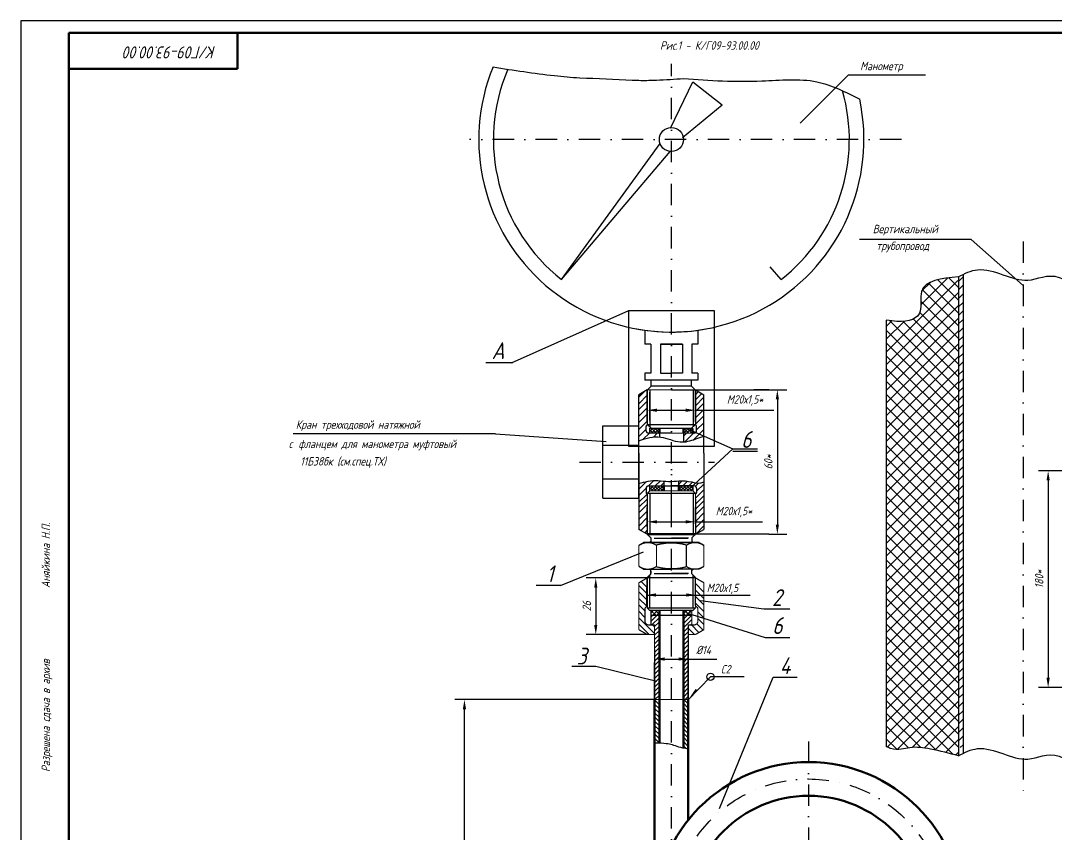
# Model space of a CAD drawing. Header units: inches. Extents: x 2365 to 4303, y 140 to 737.
# Drawn here: x 3463.2 to 3893.4, y 398.6 to 736.7 of the extents above; entities that cross this region are included whole.
import ezdxf

# ---------------------------------------------------------------- set-up
doc = ezdxf.new("R2010")
doc.units = ezdxf.units.IN
doc.header["$LTSCALE"] = 0.7
doc.header["$MEASUREMENT"] = 0
doc.linetypes.add('DASHDOT', pattern=[25.4, 12.7, -6.35, 0, -6.35])
doc.styles.get("Standard").update_dxf_attribs({"font": 'romand.shx', "width": 0.8, "oblique": 15, "height": 3.5})
doc.dimstyles.get("Standard").update_dxf_attribs({"dimtxt": 3.5, "dimasz": 4, "dimexe": 4, "dimexo": 0, "dimgap": 2, "dimtad": 1, "dimdec": 0, "dimdsep": 46, "dimtxsty": 'Standard', "dimcen": 0.09, "dimadec": 0, "dimazin": 0, "dimtfac": 1, "dimtdec": 0, "dimtmove": 0, "dimatfit": 3, "dimfxl": 0, "dimtolj": 1, "dimtzin": 0, "dimlwd": 25, "dimlwe": 25, "dimarcsym": 0})

# ---------------------------------------------------------------- blocks, each defined once
blk = doc.blocks.new('*D161')
at = {"color": 0, "lineweight": 25}
for p, q in [((3733.48, 583.31), (3781.5, 583.31)), ((3777.5, 579.31), (3777.5, 527.31)), ((3773.95, 523.31), (3781.5, 523.31))]:
    blk.add_line(p, q, dxfattribs=at)
for points in [[(3776.84, 579.31), (3778.17, 579.31), (3777.5, 583.31)], [(3776.84, 527.31), (3778.17, 527.31), (3777.5, 523.31)]]:
    blk.add_solid(points, dxfattribs=at)
at = {"layer": 'DEFPOINTS', "color": 0, "lineweight": 25}
for p in [(3733.48, 583.31), (3773.95, 523.31), (3777.5, 523.31)]:
    blk.add_point(p, dxfattribs=at)
at = {"color": 0, "lineweight": 25, "insert": (3773.75, 553.31), "char_height": 3.5, "attachment_point": 5, "rotation": 90}
blk.add_mtext('\\A1;60*', dxfattribs=at)
blk = doc.blocks.new('*D165')
at = {"color": 0, "lineweight": 25}
for p, q in [((3723.48, 505.17), (3698.07, 505.17)), ((3702.07, 501.17), (3702.07, 485.62)), ((3724.24, 481.62), (3698.07, 481.62))]:
    blk.add_line(p, q, dxfattribs=at)
for points in [[(3701.4, 501.17), (3702.73, 501.17), (3702.07, 505.17)], [(3701.4, 485.62), (3702.73, 485.62), (3702.07, 481.62)]]:
    blk.add_solid(points, dxfattribs=at)
at = {"layer": 'DEFPOINTS', "color": 0, "lineweight": 25}
for p in [(3723.48, 505.17), (3702.07, 481.62), (3724.24, 481.62)]:
    blk.add_point(p, dxfattribs=at)
at = {"color": 0, "lineweight": 25, "insert": (3698.32, 493.4), "char_height": 3.5, "attachment_point": 5, "rotation": 90}
blk.add_mtext('\\A1;26', dxfattribs=at)
blk = doc.blocks.new('*D166')
at = {"color": 0, "lineweight": 25}
for p, q in [((3723.48, 535.66), (3723.48, 524.46)), ((3743.48, 536.19), (3743.48, 524.46)), ((3727.48, 528.46), (3739.48, 528.46)), ((3743.48, 528.46), (3771.39, 528.46))]:
    blk.add_line(p, q, dxfattribs=at)
for points in [[(3727.48, 529.12), (3727.48, 527.79), (3723.48, 528.46)], [(3739.48, 529.12), (3739.48, 527.79), (3743.48, 528.46)]]:
    blk.add_solid(points, dxfattribs=at)
at = {"layer": 'DEFPOINTS', "color": 0, "lineweight": 25}
for p in [(3723.48, 535.66), (3743.48, 536.19), (3743.48, 528.46)]:
    blk.add_point(p, dxfattribs=at)
at = {"color": 0, "lineweight": 25, "insert": (3759.43, 532.54), "char_height": 3.5, "attachment_point": 5}
blk.add_mtext('\\A1;М20х1,5*', dxfattribs=at)
blk = doc.blocks.new('*D167')
at = {"color": 0, "lineweight": 25}
for p, q in [((3723.48, 583.31), (3723.48, 570.82)), ((3743.48, 582.96), (3743.48, 570.82)), ((3727.48, 574.82), (3739.48, 574.82)), ((3743.48, 574.82), (3776, 574.82))]:
    blk.add_line(p, q, dxfattribs=at)
for points in [[(3727.48, 575.49), (3727.48, 574.16), (3723.48, 574.82)], [(3739.48, 575.49), (3739.48, 574.16), (3743.48, 574.82)]]:
    blk.add_solid(points, dxfattribs=at)
at = {"layer": 'DEFPOINTS', "color": 0, "lineweight": 25}
for p in [(3723.48, 583.31), (3743.48, 582.96), (3743.48, 574.82)]:
    blk.add_point(p, dxfattribs=at)
at = {"color": 0, "lineweight": 25, "insert": (3764.05, 578.91), "char_height": 3.5, "attachment_point": 5}
blk.add_mtext('\\A1;М20х1,5*', dxfattribs=at)
blk = doc.blocks.new('*D170')
at = {"color": 0, "lineweight": 25}
for p, q in [((3896, 549.65), (3885.99, 549.65)), ((3889.99, 545.65), (3889.99, 463.65)), ((3898.11, 459.65), (3885.99, 459.65))]:
    blk.add_line(p, q, dxfattribs=at)
for points in [[(3889.33, 545.65), (3890.66, 545.65), (3889.99, 549.65)], [(3889.33, 463.65), (3890.66, 463.65), (3889.99, 459.65)]]:
    blk.add_solid(points, dxfattribs=at)
at = {"layer": 'DEFPOINTS', "color": 0, "lineweight": 25}
for p in [(3896, 549.65), (3889.99, 459.65), (3898.11, 459.65)]:
    blk.add_point(p, dxfattribs=at)
at = {"color": 0, "lineweight": 25, "insert": (3886.24, 504.65), "char_height": 3.5, "attachment_point": 5, "rotation": 90}
blk.add_mtext('\\A1;180*', dxfattribs=at)
blk = doc.blocks.new('*D175')
at = {"color": 0, "lineweight": 25}
for p, q in [((3726.67, 454.62), (3643.51, 454.62)), ((3647.51, 258.62), (3647.51, 450.62)), ((3666.88, 254.62), (3643.51, 254.62))]:
    blk.add_line(p, q, dxfattribs=at)
for points in [[(3646.85, 450.62), (3648.18, 450.62), (3647.51, 454.62)], [(3646.85, 258.62), (3648.18, 258.62), (3647.51, 254.62)]]:
    blk.add_solid(points, dxfattribs=at)
at = {"layer": 'DEFPOINTS', "color": 0, "lineweight": 25}
for p in [(3647.51, 454.62), (3726.67, 454.62), (3666.88, 254.62)]:
    blk.add_point(p, dxfattribs=at)
at = {"color": 0, "lineweight": 25, "insert": (3643.76, 354.62), "char_height": 3.5, "attachment_point": 5, "rotation": 90}
blk.add_mtext('\\A1;200', dxfattribs=at)

msp = doc.modelspace()

# ---------------------------------------------------------------- hatches: boundary and pattern name
at = {"lineweight": 25}
h = msp.add_hatch(dxfattribs=at)
h.set_pattern_fill('ANSI37', color=256, scale=30, style=0)
h.set_pattern_definition([(45, (2223.0474, -634.7947), (-2.6516504, 2.6516504), []), (135, (2223.0474, -634.7947), (-2.6516504, -2.6516504), [])])
edge = h.paths.add_edge_path()
edge.add_line((3852.76, 628.55), (3851.08, 630.05))
edge.add_spline(control_points=[(3851.08, 630.05), (3844.61, 629.4), (3835.3, 627.99), (3838.55, 614.02), (3831.55, 610.93), (3824.29, 612.01), (3822.76, 612.31)], knot_values=[1.314031, 1.314031, 1.314031, 1.314031, 16.578385, 24.653158, 35.240114, 37.988625, 37.988625, 37.988625, 37.988625], degree=3, periodic=0)
edge.add_line((3822.76, 612.31), (3822.76, 435.01))
edge.add_spline(control_points=[(3822.76, 435.01), (3823.38, 434.74), (3827.69, 433.07), (3832.36, 435.37), (3842.47, 434.03), (3848.98, 432.25), (3852.76, 431.21)], knot_values=[0, 0, 0, 0, 1.30303, 9.328099, 17.940042, 29.879143, 29.879143, 29.879143, 29.879143], degree=3, periodic=0)
edge.add_line((3852.76, 431.21), (3852.76, 628.55))
h = msp.add_hatch(dxfattribs=at)
h.set_pattern_fill('ANSI31', color=256, scale=10, angle=90, style=0)
h.set_pattern_definition([(135, (1937.4707, 0.1769), (-0.8838835, -0.8838835), [])])
edge = h.paths.add_edge_path()
edge.add_line((3728.48, 454.62), (3726.48, 454.62))
edge.add_line((3726.48, 454.62), (3726.48, 436.65))
edge.add_spline(control_points=[(3726.48, 436.65), (3727.07, 436.65), (3727.79, 436.63), (3728.48, 436.6)], knot_values=[2.199943, 2.199943, 2.199943, 2.199943, 3.384712, 3.384712, 3.384712, 3.384712], degree=3, periodic=0)
edge.add_line((3728.48, 436.6), (3728.48, 454.62))
edge = h.paths.add_edge_path()
edge.add_line((3740.48, 454.43), (3740.22, 454.16))
edge.add_line((3740.22, 454.16), (3740.48, 454.48))
edge.add_line((3740.48, 454.48), (3740.48, 454.62))
edge.add_line((3740.48, 454.62), (3738.48, 454.62))
edge.add_line((3738.48, 454.62), (3738.48, 434.54))
edge.add_spline(control_points=[(3738.48, 434.54), (3739.15, 434.42), (3739.81, 434.33), (3740.48, 434.28)], knot_values=[13.282196, 13.282196, 13.282196, 13.282196, 15.26721, 15.26721, 15.26721, 15.26721], degree=3, periodic=0)
edge.add_line((3740.48, 434.28), (3740.48, 454.43))

# ---------------------------------------------------------------- linework, layer by layer
for p, q in [((4303.17, 736.67), (3463.17, 736.67)), ((3463.17, 736.67), (3463.17, 142.67)), ((3787.04, 694.07), (3807.12, 714.14)), ((3807.12, 714.14), (3838.98, 714.14)), ((3733.14, 691.99), (3742.37, 711.21)), ((3742.37, 711.21), (3754.55, 701.67)), ((3738.11, 688.11), (3754.55, 701.67)), ((3687.89, 629.1), (3728.76, 685.63)), ((3687.89, 629.1), (3732.98, 682.33)), ((3779.06, 629.1), (3774.55, 634.42)), ((3724.98, 602.23), (3722.48, 602.23)), ((3728.9, 602.23), (3728.9, 590.18)), ((3728.9, 602.23), (3738.05, 602.23)), ((3738.05, 602.23), (3728.9, 602.23)), ((3738.05, 602.23), (3738.05, 590.18)), ((3744.48, 602.23), (3741.98, 602.23)), ((3724.98, 590.23), (3722.48, 590.23)), ((3728.9, 590.18), (3733.48, 590.18)), ((3738.05, 590.18), (3733.48, 590.18)), ((3744.48, 590.23), (3741.98, 590.23)), ((3744.48, 587.31), (3722.48, 587.31)), ((3725.08, 584.81), (3725.08, 587.31)), ((3741.88, 587.31), (3725.08, 587.31)), ((3741.88, 584.81), (3741.88, 587.31)), ((3725.08, 584.81), (3723.48, 583.21)), ((3723.48, 583.21), (3723.48, 568.81)), ((3723.48, 583.21), (3723.48, 568.81)), ((3724.48, 581.71), (3724.48, 569.81)), ((3741.88, 584.81), (3725.08, 584.81)), ((3741.88, 584.81), (3743.48, 583.21)), ((3743.48, 583.21), (3743.48, 568.81)), ((3743.48, 583.21), (3743.48, 568.81)), ((3704.98, 538.31), (3704.98, 568.31)), ((3719.98, 538.31), (3719.98, 568.31)), ((3723.12, 568.45), (3723.48, 568.81)), ((3725.08, 567.31), (3723.48, 568.91)), ((3723.48, 568.91), (3743.48, 568.91)), ((3741.88, 567.31), (3743.48, 568.91)), ((3743.83, 568.45), (3743.38, 568.91)), ((3743.43, 568.86), (3743.48, 568.91)), ((3733.48, 565.31), (3723.98, 565.31)), ((3723.12, 540.25), (3723.48, 539.9)), ((3724.48, 540.31), (3724.48, 523.31)), ((3742.48, 540.31), (3742.48, 523.31)), ((3743.83, 540.25), (3743.38, 539.8)), ((3724.48, 522.31), (3724.52, 522.31)), ((3724.48, 522.31), (3724.52, 522.31)), ((3724.98, 521.81), (3724.98, 519.81)), ((3726.36, 521.63), (3733.48, 521.63)), ((3726.85, 521.63), (3740.31, 521.63)), ((3740.59, 521.63), (3733.48, 521.63)), ((3741.98, 521.81), (3741.98, 519.81)), ((3742.48, 522.31), (3742.43, 522.31)), ((3733.48, 519.81), (3721.88, 519.81)), ((3733.48, 519.81), (3745.07, 519.81)), ((3743.26, 519.81), (3742.98, 519.81)), ((3721.88, 508.81), (3733.48, 508.81)), ((3724.98, 506.81), (3724.98, 508.81)), ((3745.07, 508.81), (3733.48, 508.81)), ((3741.98, 506.81), (3741.98, 508.81)), ((3743.26, 508.81), (3742.98, 508.81)), ((3724.98, 506.81), (3723.48, 505.31)), ((3723.48, 494.81), (3723.48, 505.31)), ((3723.48, 505.31), (3743.47, 505.31)), ((3724.48, 506.31), (3724.52, 506.31)), ((3724.48, 493.81), (3724.48, 506.31)), ((3724.48, 506.31), (3724.52, 506.31)), ((3724.48, 492.74), (3724.48, 505.31)), ((3726.36, 506.98), (3733.48, 506.98)), ((3726.85, 506.98), (3740.31, 506.98)), ((3740.59, 506.98), (3733.48, 506.98)), ((3741.98, 506.81), (3743.48, 505.31)), ((3742.48, 506.31), (3742.43, 506.31)), ((3742.48, 493.82), (3742.48, 506.31)), ((3742.48, 492.74), (3742.48, 506.31)), ((3742.48, 493.81), (3742.48, 505.31)), ((3743.48, 494.81), (3743.48, 505.31)), ((3723.45, 492.74), (3724.45, 491.74)), ((3724.45, 491.81), (3742.46, 491.81)), ((3724.45, 491.81), (3742.46, 491.81)), ((3724.45, 491.81), (3742.46, 491.81)), ((3724.45, 491.81), (3742.46, 491.81)), ((3724.45, 491.81), (3742.46, 491.81)), ((3724.45, 491.81), (3742.46, 491.81)), ((3724.45, 491.81), (3742.46, 491.81)), ((3724.45, 491.74), (3742.46, 491.74)), ((3724.45, 491.74), (3742.46, 491.74)), ((3724.45, 491.74), (3742.46, 491.74)), ((3724.45, 491.74), (3742.46, 491.74)), ((3724.45, 491.74), (3742.46, 491.74)), ((3743.46, 492.74), (3742.46, 491.74)), ((3740.22, 454.16), (3749.85, 464.21)), ((3749.85, 464.21), (3763.67, 464.21))]:
    msp.add_line(p, q)
at = {"lineweight": 50}
for p, q in [((4298.17, 731.67), (3483.17, 731.67)), ((3483.17, 731.67), (3483.17, 147.67)), ((3553.17, 716.67), (3553.17, 731.67)), ((3483.17, 716.67), (3553.17, 716.67)), ((3723.48, 523.31), (3743.48, 523.31)), ((3728.48, 491.74), (3728.48, 436.6)), ((3738.48, 491.74), (3738.48, 434.54)), ((3726.48, 454.62), (3726.48, 364.62)), ((3740.48, 454.62), (3740.48, 404.57))]:
    msp.add_line(p, q, dxfattribs=at)
at = {"color": 0, "linetype": 'DASHDOT'}
for p, q in [((3733.48, 534.8), (3733.48, 718.78)), ((3733.48, 536.89), (3733.48, 558.66))]:
    msp.add_line(p, q, dxfattribs=at)
at = {"linetype": 'DASHDOT'}
for p, q in [((3829.02, 687.31), (3649.65, 687.31)), ((3879.64, 644.89), (3879.64, 416.64)), ((3695.32, 553.31), (3751.39, 553.31)), ((3790.48, 437.19), (3790.48, 289.47))]:
    msp.add_line(p, q, dxfattribs=at)
at = {"lineweight": 25}
for p, q in [((3858.06, 645.82), (3811.69, 645.82)), ((3858.06, 645.82), (3879.55, 626.63)), ((3852.76, 630.21), (3852.76, 431.21)), ((3852.78, 628.38), (3854.67, 630.26)), ((3854.64, 631.21), (3854.64, 432.21)), ((3852.78, 624.84), (3854.67, 626.72)), ((3852.78, 621.3), (3854.67, 623.19)), ((3852.78, 617.77), (3854.67, 619.65)), ((3715.69, 616.13), (3666.97, 594.36)), ((3751.43, 616.13), (3715.69, 616.13)), ((3715.69, 616.13), (3715.69, 559.86)), ((3751.43, 559.86), (3751.43, 616.13)), ((3852.78, 614.23), (3854.67, 616.12)), ((3822.76, 612.31), (3822.76, 435.01)), ((3852.78, 610.7), (3854.67, 612.58)), ((3852.78, 607.16), (3854.67, 609.05)), ((3852.78, 603.63), (3854.67, 605.51)), ((3852.78, 600.09), (3854.67, 601.97)), ((3852.78, 596.56), (3854.67, 598.44)), ((3667.6, 594.46), (3656.38, 594.46)), ((3852.78, 593.02), (3854.67, 594.9)), ((3852.78, 589.48), (3854.67, 591.37)), ((3852.78, 585.95), (3854.67, 587.83)), ((3723.48, 583.31), (3719.98, 581.29)), ((3719.98, 557.04), (3719.98, 581.29)), ((3723.48, 570.38), (3723.48, 583.31)), ((3724.48, 583.31), (3724.48, 567.91)), ((3724.48, 570.6), (3724.48, 582.31)), ((3742.48, 583.31), (3742.48, 567.91)), ((3743.48, 569.96), (3743.48, 583.31)), ((3743.48, 583.31), (3746.98, 581.29)), ((3746.98, 557.04), (3746.98, 581.29)), ((3773.95, 583.31), (3767.73, 583.31)), ((3852.78, 582.41), (3854.67, 584.3)), ((3723.48, 570.55), (3723.48, 577.36)), ((3723.48, 570.57), (3723.48, 577.36)), ((3743.48, 570.57), (3743.48, 577.36)), ((3852.78, 578.88), (3854.67, 580.76)), ((3852.78, 575.34), (3854.67, 577.23)), ((3852.78, 571.81), (3854.67, 573.69)), ((3852.78, 568.27), (3854.67, 570.16)), ((3660.41, 565.02), (3576.42, 565.02)), ((3660.41, 565.02), (3706.41, 561.83)), ((3728.56, 565.74), (3728.56, 563.74)), ((3738.54, 565.13), (3738.54, 561.71)), ((3741.21, 566.67), (3758.95, 558.76)), ((3742.98, 565.31), (3742.12, 565.31)), ((3852.78, 564.74), (3854.67, 566.62)), ((3715.69, 559.86), (3751.43, 559.86)), ((3852.78, 560.86), (3854.67, 562.74)), ((3719.98, 557.04), (3719.98, 525.33)), ((3741.21, 542.27), (3758.95, 558.76)), ((3746.98, 557.04), (3746.98, 525.33)), ((3758.95, 558.76), (3769.32, 558.76)), ((3758.95, 557.76), (3769.32, 557.76)), ((3852.78, 556.84), (3854.67, 558.72)), ((3852.78, 553.39), (3854.67, 555.28)), ((3852.78, 549.37), (3854.67, 551.25)), ((3852.78, 545.78), (3854.67, 547.67)), ((3723.98, 543.4), (3733.48, 543.4)), ((3730.33, 545.38), (3730.33, 543.24)), ((3742.98, 543.4), (3733.48, 543.4)), ((3736.62, 543.07), (3736.62, 545.47)), ((3852.78, 541.62), (3854.67, 543.5)), ((3743.48, 537.81), (3743.48, 523.31)), ((3852.78, 537.45), (3854.67, 539.34)), ((3723.48, 537.21), (3723.48, 523.31)), ((3723.48, 536.06), (3723.48, 529.25)), ((3723.48, 536.04), (3723.48, 529.25)), ((3723.48, 527.57), (3723.48, 534.38)), ((3723.48, 527.59), (3723.48, 534.38)), ((3724.48, 536.21), (3724.48, 524.31)), ((3742.48, 536.21), (3742.48, 524.31)), ((3743.48, 527.59), (3743.48, 534.38)), ((3852.78, 532.92), (3854.67, 534.8)), ((3852.78, 529.38), (3854.67, 531.26)), ((3723.48, 523.31), (3719.98, 525.33)), ((3743.48, 523.31), (3746.98, 525.33)), ((3852.78, 525.84), (3854.67, 527.73)), ((3763.18, 523.31), (3742.89, 523.31)), ((3773.95, 523.31), (3757.8, 523.31)), ((3852.78, 522.31), (3854.67, 524.19)), ((3852.78, 518.77), (3854.67, 520.66)), ((3852.78, 515.24), (3854.67, 517.12)), ((3687.48, 501.99), (3721.88, 515.94)), ((3852.78, 511.7), (3854.67, 513.59)), ((3852.78, 508.17), (3854.67, 510.05)), ((3852.78, 504.63), (3854.67, 506.52)), ((3687.48, 501.99), (3677.28, 501.99)), ((3852.78, 501.1), (3854.67, 502.98)), ((3852.78, 497.56), (3854.67, 499.44)), ((3745.54, 495.8), (3771.86, 492.32)), ((3852.78, 494.02), (3854.67, 495.91)), ((3739.81, 490.7), (3772.49, 480.35)), ((3771.86, 492.32), (3782.64, 492.32)), ((3852.78, 490.49), (3854.67, 492.37)), ((3852.78, 486.95), (3854.67, 488.84)), ((3852.78, 483.42), (3854.67, 485.3)), ((3772.49, 480.35), (3782.64, 480.35)), ((3852.78, 479.88), (3854.67, 481.77)), ((3852.78, 476.35), (3854.67, 478.23)), ((3726.67, 454.62), (3726.67, 475.45)), ((3740.48, 454.43), (3740.48, 475.45)), ((3852.78, 472.81), (3854.67, 474.7)), ((3730.67, 471.45), (3752.32, 471.45)), ((3852.78, 469.32), (3854.67, 471.21)), ((3702.03, 468.33), (3692.1, 468.33)), ((3727.37, 462.17), (3702.03, 468.33)), ((3852.78, 465.74), (3854.64, 467.6)), ((3753.4, 409.28), (3775.71, 463.97)), ((3775.71, 463.97), (3785.68, 463.97)), ((3852.78, 462.21), (3854.67, 464.09)), ((3852.78, 458.67), (3854.67, 460.55)), ((3852.78, 455.13), (3854.67, 457.02)), ((3852.78, 451.6), (3854.67, 453.48)), ((3852.78, 448.06), (3854.67, 449.95)), ((3852.78, 444.53), (3854.67, 446.41)), ((3852.78, 440.99), (3854.67, 442.88)), ((3852.78, 437.46), (3854.67, 439.34)), ((3853.5, 434.64), (3854.67, 435.8))]:
    msp.add_line(p, q, dxfattribs=at)
at = {"linetype": 'Continuous'}
for p, q in [((3722.48, 608.07), (3722.48, 602.23)), ((3744.48, 608.07), (3744.48, 602.23)), ((3724.98, 602.23), (3724.98, 590.23)), ((3741.98, 602.23), (3741.98, 590.23)), ((3722.48, 590.23), (3722.48, 587.31)), ((3744.48, 590.23), (3744.48, 587.31)), ((3704.98, 568.31), (3719.98, 568.31)), ((3704.98, 560.31), (3719.98, 560.31)), ((3704.98, 546.31), (3719.98, 546.31)), ((3704.98, 538.31), (3719.98, 538.31)), ((3721.88, 519.81), (3733.48, 519.81)), ((3721.88, 519.81), (3733.48, 519.81)), ((3745.07, 519.81), (3733.48, 519.81)), ((3723.45, 492.74), (3743.48, 492.74))]:
    msp.add_line(p, q, dxfattribs=at)
at = {"color": 0, "lineweight": 25}
for p, q in [((3719.98, 580.3), (3722.32, 582.64)), ((3719.98, 581.01), (3720.62, 581.66)), ((3719.98, 577.52), (3723.48, 581.02)), ((3743.48, 582.96), (3743.69, 583.18)), ((3743.48, 581.26), (3744.63, 582.41)), ((3743.48, 579.17), (3746.1, 581.79)), ((3719.98, 575.14), (3723.48, 578.64)), ((3743.48, 576.7), (3746.98, 580.2)), ((3743.48, 574.32), (3746.98, 577.82)), ((3719.98, 572.37), (3723.48, 575.87)), ((3719.98, 569.68), (3723.48, 573.18)), ((3743.41, 568.87), (3746.98, 572.43)), ((3743.48, 571.62), (3746.98, 575.12)), ((3719.98, 566.8), (3723.48, 570.3)), ((3723.34, 570.34), (3723.48, 570.48)), ((3743.98, 566.64), (3746.98, 569.64)), ((3719.98, 563.92), (3722.98, 566.92)), ((3721.79, 562.77), (3724.32, 565.31)), ((3725.98, 563.7), (3727.58, 565.31)), ((3738.54, 563.99), (3741.85, 567.31)), ((3739.02, 561.69), (3742.64, 565.31)), ((3742.69, 562.55), (3746.98, 566.83)), ((3719.98, 542.03), (3723.11, 545.17)), ((3719.98, 539.41), (3722.98, 542.41)), ((3723.97, 543.4), (3726.18, 545.62)), ((3726.74, 543.4), (3728.89, 545.55)), ((3729.12, 543.4), (3730.33, 544.61)), ((3735.84, 543.31), (3738.02, 545.49)), ((3738.15, 543.31), (3740.17, 545.33)), ((3740.63, 543.31), (3742.29, 544.96)), ((3743.48, 543.26), (3744.79, 544.57)), ((3743.98, 541.15), (3746.98, 544.15)), ((3719.98, 536.64), (3723.36, 540.02)), ((3719.98, 534.54), (3723.36, 537.92)), ((3743.31, 538.12), (3746.98, 541.79)), ((3743.48, 535.81), (3746.98, 539.31)), ((3719.98, 532.16), (3723.48, 535.66)), ((3743.48, 533.72), (3746.98, 537.22)), ((3743.48, 531.34), (3746.98, 534.84)), ((3719.98, 529.39), (3723.48, 532.89)), ((3719.98, 526.7), (3723.48, 530.2)), ((3743.48, 528.64), (3746.98, 532.14)), ((3743.48, 525.95), (3746.98, 529.45)), ((3719.98, 525.6), (3720.62, 524.95)), ((3720.82, 524.84), (3723.48, 527.5)), ((3743.6, 523.38), (3746.98, 526.76)), ((3722.52, 523.86), (3723.48, 524.81)), ((3743.48, 523.65), (3743.69, 523.43))]:
    msp.add_line(p, q, dxfattribs=at)
at = {"lineweight": 15}
for p, q in [((3723.48, 583.31), (3743.48, 583.31)), ((3723.48, 523.31), (3743.48, 523.31))]:
    msp.add_line(p, q, dxfattribs=at)
at = {"color": 0, "linetype": 'ByBlock', "lineweight": 25}
for p, q in [((3723.48, 570.38), (3723.48, 576.82)), ((3723.48, 537.81), (3723.48, 529.79)), ((3723.48, 526.42), (3723.48, 533.84))]:
    msp.add_line(p, q, dxfattribs=at)
at = {"color": 0, "linetype": 'ByBlock'}
for p, q in [((3722.98, 566.31), (3722.98, 568.1)), ((3743.98, 566.31), (3743.98, 568.1)), ((3722.98, 542.4), (3722.98, 540.61)), ((3743.98, 542.4), (3743.98, 540.61)), ((3723.22, 493.42), (3723.22, 501.05)), ((3743.48, 493.63), (3743.48, 501.05)), ((3723.22, 498.05), (3743.48, 498.05)), ((3743.48, 498.05), (3766.19, 498.05)), ((3726.48, 454.62), (3726.48, 469.96)), ((3740.48, 454.62), (3740.48, 469.96))]:
    msp.add_line(p, q, dxfattribs=at)
at = {"color": 0}
for p, q in [((3724.48, 565.95), (3725.83, 567.31)), ((3724.48, 567.29), (3724.49, 567.31)), ((3725.86, 565.31), (3724.48, 566.69)), ((3724.52, 565.31), (3724.48, 565.35)), ((3725.18, 565.31), (3727.18, 567.31)), ((3727.21, 565.31), (3725.21, 567.31)), ((3726.53, 565.31), (3728.53, 567.31)), ((3728.56, 565.31), (3726.56, 567.31)), ((3727.88, 565.31), (3728.48, 565.91)), ((3728.48, 566.73), (3727.9, 567.31)), ((3736.64, 565.31), (3736.63, 565.32)), ((3738.48, 566.48), (3739.3, 567.31)), ((3739.33, 565.31), (3738.48, 566.16)), ((3738.65, 565.31), (3740.65, 567.31)), ((3740.68, 565.31), (3738.68, 567.31)), ((3742.03, 565.31), (3740.03, 567.31)), ((3741.35, 565.31), (3742.48, 566.44)), ((3742.48, 566.2), (3741.37, 567.31)), ((3724.48, 541.95), (3725.83, 543.31)), ((3724.48, 543.29), (3724.49, 543.31)), ((3725.86, 541.31), (3724.48, 542.69)), ((3725.18, 541.31), (3727.18, 543.31)), ((3727.21, 541.31), (3725.21, 543.31)), ((3726.53, 541.31), (3728.53, 543.31)), ((3728.56, 541.31), (3726.56, 543.31)), ((3727.88, 541.31), (3729.88, 543.31)), ((3729.9, 541.31), (3727.9, 543.31)), ((3729.22, 541.31), (3730.33, 542.41)), ((3730.33, 542.23), (3729.25, 543.31)), ((3736.63, 541.97), (3737.96, 543.31)), ((3737.99, 541.31), (3736.63, 542.67)), ((3737.3, 541.31), (3739.3, 543.31)), ((3739.33, 541.31), (3737.33, 543.31)), ((3738.65, 541.31), (3740.65, 543.31)), ((3740.68, 541.31), (3738.68, 543.31)), ((3739.99, 541.31), (3741.99, 543.31)), ((3742.03, 541.31), (3740.03, 543.31)), ((3741.35, 541.31), (3742.48, 542.44)), ((3742.48, 542.2), (3741.37, 543.31)), ((3724.52, 541.31), (3724.48, 541.35)), ((3736.64, 541.31), (3736.63, 541.32)), ((3723.48, 501.24), (3720.98, 503.73)), ((3723.48, 498.55), (3719.98, 502.05)), ((3723.48, 495.86), (3719.98, 499.36)), ((3723.48, 501.25), (3723.26, 501.46)), ((3746.98, 499.3), (3743.48, 502.8)), ((3746.98, 496.6), (3743.48, 500.1)), ((3723.22, 493.42), (3719.98, 496.66)), ((3746.98, 493.91), (3743.48, 497.41)), ((3722.48, 491.47), (3719.98, 493.97)), ((3722.48, 488.77), (3719.98, 491.27)), ((3726.07, 491.74), (3724.98, 490.64)), ((3727.02, 489.62), (3724.98, 491.66)), ((3727.87, 491.74), (3725.75, 489.62)), ((3728.81, 489.62), (3726.69, 491.74)), ((3728.48, 490.55), (3727.55, 489.62)), ((3740.1, 491.74), (3737.98, 489.62)), ((3741.04, 489.62), (3738.92, 491.74)), ((3741.7, 491.55), (3739.77, 489.62)), ((3741.7, 490.75), (3740.72, 491.74)), ((3746.98, 491.22), (3743.48, 494.72)), ((3746.98, 488.52), (3744.48, 491.02)), ((3726.48, 482.08), (3719.98, 488.58)), ((3725.22, 489.62), (3724.98, 489.87)), ((3727.55, 489.62), (3724.98, 487.05)), ((3725.75, 489.62), (3724.98, 488.85)), ((3728.48, 488.76), (3725.34, 485.62)), ((3728.48, 486.96), (3726.48, 484.96)), ((3729.48, 489.76), (3729.34, 489.62)), ((3737.45, 489.62), (3737.2, 489.87)), ((3739.24, 489.62), (3738.48, 490.39)), ((3741.91, 489.62), (3738.48, 486.18)), ((3740.12, 489.62), (3738.48, 487.98)), ((3741.98, 487.89), (3738.48, 484.39)), ((3741.7, 489.76), (3741.57, 489.62)), ((3746.98, 485.83), (3744.48, 488.33)), ((3724.24, 481.62), (3719.98, 485.89)), ((3726.48, 484.77), (3725.63, 485.62)), ((3728.48, 485.16), (3726.48, 483.16)), ((3728.48, 483.37), (3726.48, 481.37)), ((3740.48, 484.59), (3738.48, 482.59)), ((3740.48, 482.8), (3738.48, 480.8)), ((3743.1, 481.62), (3740.48, 484.25)), ((3741.98, 486.09), (3741.51, 485.62)), ((3744.94, 482.47), (3741.79, 485.62)), ((3746.65, 483.46), (3744.01, 486.1)), ((3728.48, 481.57), (3726.48, 479.57)), ((3728.48, 479.78), (3726.48, 477.78)), ((3728.48, 477.98), (3726.48, 475.98)), ((3740.48, 481), (3738.48, 479)), ((3740.48, 479.2), (3738.48, 477.2)), ((3728.48, 476.18), (3726.48, 474.18)), ((3728.48, 474.39), (3726.48, 472.39)), ((3740.48, 477.41), (3738.48, 475.41)), ((3740.48, 475.61), (3738.48, 473.61)), ((3740.48, 473.82), (3738.48, 471.82)), ((3728.48, 472.59), (3726.48, 470.59)), ((3728.48, 470.8), (3726.48, 468.8)), ((3728.48, 469), (3726.48, 467)), ((3740.48, 472.02), (3738.48, 470.02)), ((3740.48, 470.22), (3738.48, 468.22)), ((3728.48, 467.2), (3726.48, 465.2)), ((3728.48, 465.41), (3726.48, 463.41)), ((3740.48, 468.43), (3738.48, 466.43)), ((3740.48, 466.63), (3738.48, 464.63)), ((3740.48, 464.84), (3738.48, 462.84)), ((3728.48, 463.61), (3726.48, 461.61)), ((3728.48, 461.82), (3726.48, 459.82)), ((3740.48, 463.04), (3738.48, 461.04)), ((3740.48, 461.24), (3738.48, 459.24)), ((3728.48, 460.02), (3726.48, 458.02)), ((3728.48, 458.22), (3726.48, 456.22)), ((3728.48, 456.43), (3726.67, 454.62)), ((3740.48, 459.45), (3738.48, 457.45)), ((3740.48, 457.65), (3738.48, 455.65)), ((3728.48, 454.63), (3728.47, 454.62)), ((3740.48, 455.86), (3739.24, 454.62))]:
    msp.add_line(p, q, dxfattribs=at)
at = {"linetype": 'Continuous', "lineweight": 50}
for p, q in [((3728.48, 567.25), (3728.48, 565.14)), ((3738.48, 567.25), (3738.48, 565.14)), ((3730.33, 543.31), (3730.33, 541.19)), ((3736.63, 543.31), (3736.63, 541.13))]:
    msp.add_line(p, q, dxfattribs=at)
at = {"linetype": 'DASHDOT', "lineweight": 25}
msp.add_line((3733.48, 311.62), (3733.48, 534.8), dxfattribs=at)
for points, format in [([(3659.39, 717.49, 0.013394), (3684.93, 713.85, 0.016574), (3695.44, 712.99, 0.001321), (3717.24, 711.99, 0.008072), (3720.81, 711.89, 0.014627), (3727.28, 712.01, 0.003835), (3738.58, 712.63, 0.02993)], "xyb"), ([(3740.22, 454.16, 0, 1, 0), (3743.94, 458.75, 1, 1, 0)], "xyseb")]:
    msp.add_lwpolyline(points, format=format)
at = {"linetype": 'Continuous', "const_width": 0.5}
for points in [[(3724.48, 567.31), (3724.48, 565.31)], [(3724.48, 567.31), (3724.48, 565.31)], [(3742.48, 567.31), (3742.48, 565.31)], [(3742.48, 567.31), (3742.48, 565.31)], [(3724.48, 543.31), (3724.48, 541.31)], [(3724.48, 543.31), (3724.48, 541.31)], [(3742.48, 543.31), (3742.48, 541.31)], [(3742.48, 543.31), (3742.48, 541.31)], [(3723.48, 540.31), (3733.47, 540.31)], [(3743.48, 540.31), (3733.49, 540.31)], [(3723.48, 492.74), (3733.47, 492.74)], [(3743.48, 492.74), (3733.49, 492.74)]]:
    msp.add_lwpolyline(points, dxfattribs=at)
at = {"const_width": 0.5}
for points in [[(3724.48, 567.31), (3742.48, 567.31)], [(3724.48, 567.31), (3742.48, 567.31)], [(3724.48, 567.31), (3742.48, 567.31)], [(3724.48, 565.31), (3742.48, 565.31)], [(3724.48, 543.31), (3742.48, 543.31)], [(3724.48, 543.31), (3742.48, 543.31)], [(3724.48, 543.31), (3742.48, 543.31)], [(3723.48, 540.33), (3724.45, 541.31)], [(3723.48, 540.31), (3723.48, 523.31)], [(3724.45, 541.31), (3742.46, 541.31)], [(3724.48, 541.31), (3742.48, 541.31)], [(3743.46, 540.31), (3742.46, 541.31)], [(3743.48, 540.31), (3743.48, 523.31)], [(3724.83, 521.95), (3723.48, 523.31)], [(3724.98, 521.6), (3724.98, 520.81)], [(3741.98, 521.6), (3741.98, 520.81)], [(3741.98, 521.6), (3741.98, 520.81)], [(3742.12, 521.95), (3743.48, 523.31)], [(3721.88, 519.81), (3719.98, 518.7)], [(3719.98, 509.91), (3719.98, 518.7)], [(3721.88, 519.81), (3733.48, 519.81)], [(3727.29, 509.76), (3727.29, 518.86)], [(3745.07, 519.81), (3733.48, 519.81)], [(3739.66, 509.76), (3739.66, 518.86)], [(3745.07, 519.81), (3746.98, 518.7)], [(3745.07, 519.81), (3746.98, 518.7)], [(3746.98, 509.91), (3746.98, 518.7)], [(3746.98, 509.91), (3746.98, 516.7)], [(3721.88, 508.81), (3719.98, 509.91)], [(3733.48, 508.81), (3721.88, 508.81)], [(3724.98, 507.01), (3724.98, 507.81)], [(3733.48, 508.81), (3745.07, 508.81)], [(3741.98, 507.01), (3741.98, 507.81)], [(3741.98, 507.01), (3741.98, 507.81)], [(3745.07, 508.81), (3742.98, 508.81)], [(3745.07, 508.81), (3746.98, 509.91)], [(3745.07, 508.81), (3746.98, 509.91)], [(3723.63, 505.26), (3719.98, 503.15)], [(3719.98, 483.64), (3719.98, 503.15)], [(3724.83, 506.66), (3723.48, 505.31)], [(3723.48, 492.74), (3723.48, 505.31)], [(3723.48, 505.31), (3733.48, 505.31)], [(3743.48, 505.31), (3733.48, 505.31)], [(3742.12, 506.66), (3743.48, 505.31)], [(3742.12, 506.66), (3743.48, 505.31)], [(3743.33, 505.26), (3746.98, 503.15)], [(3743.48, 494.78), (3743.48, 505.31)], [(3743.48, 492.74), (3743.48, 505.31)], [(3746.98, 483.65), (3746.98, 503.31)], [(3722.48, 487.22), (3722.48, 492.25)], [(3722.77, 492.96), (3723.48, 493.67)], [(3723.48, 492.72), (3724.45, 491.74)], [(3724.45, 491.74), (3742.46, 491.74)], [(3724.98, 485.62), (3724.98, 491.74)], [(3741.98, 485.62), (3741.98, 491.74)], [(3743.46, 492.74), (3742.46, 491.74)], [(3743.48, 492.72), (3742.5, 491.74)], [(3744.18, 492.93), (3743.48, 493.63)], [(3744.48, 487.22), (3744.48, 492.25)], [(3724.98, 489.62), (3741.98, 489.62)], [(3723.48, 481.62), (3719.98, 483.64)], [(3723.48, 481.62), (3726.48, 481.62)], [(3724.08, 485.62), (3726.48, 485.62)], [(3724.98, 485.62), (3726.48, 485.62)], [(3726.48, 454.62), (3726.48, 485.74)], [(3740.48, 454.62), (3740.48, 485.74)], [(3740.48, 485.62), (3741.98, 485.62)], [(3740.48, 485.62), (3742.88, 485.62)], [(3740.48, 481.62), (3743.46, 481.62)], [(3743.46, 481.62), (3746.98, 483.65)], [(3740.48, 454.62), (3726.48, 454.62)], [(3740.48, 454.62), (3726.48, 454.62)], [(3726.48, 454.62), (3740.48, 454.62)], [(3726.48, 454.62), (3740.48, 454.62)]]:
    msp.add_lwpolyline(points, dxfattribs=at)
for points in [[(3724.98, 520.81, -0.414214), (3723.98, 519.81, -0.414214)], [(3724.83, 521.95, -0.198912), (3724.98, 521.6, -0.198912)], [(3742.12, 521.95, 0.198912), (3741.98, 521.6, 0.198912)], [(3741.98, 521.6, -0.198912), (3742.12, 521.95, -0.198912)], [(3741.98, 520.81, 0.414214), (3742.98, 519.81, 0.414214)], [(3742.98, 519.81, -0.414214), (3741.98, 520.81, -0.414214)], [(3727.29, 518.65, 0.337742), (3719.98, 518.56, 0.337742)], [(3733.48, 519.67, 0.065251), (3727.29, 518.86, 0.065251)], [(3733.48, 519.67, -0.065251), (3739.66, 518.86, -0.065251)], [(3739.66, 518.65, -0.337742), (3746.98, 518.56, -0.337742)], [(3719.98, 510.05, 0.337742), (3727.29, 509.96, 0.337742)], [(3724.98, 507.81, 0.414214), (3723.98, 508.81, 0.414214)], [(3727.29, 509.76, 0.065251), (3733.48, 508.95, 0.065251)], [(3739.66, 509.76, -0.065251), (3733.48, 508.95, -0.065251)], [(3746.98, 510.05, -0.337742), (3739.66, 509.96, -0.337742)], [(3741.98, 507.81, -0.414214), (3742.98, 508.81, -0.414214)], [(3742.98, 508.81, 0.414214), (3741.98, 507.81, 0.414214)], [(3724.83, 506.66, 0.198912), (3724.98, 507.01, 0.198912)], [(3742.12, 506.66, -0.198912), (3741.98, 507.01, -0.198912)], [(3741.98, 507.01, 0.198912), (3742.12, 506.66, 0.198912)], [(3722.77, 492.96, 0.198912), (3722.48, 492.25, 0.198912)], [(3744.48, 492.25, 0.198912), (3744.18, 492.96, 0.198912)], [(3722.48, 487.22, 0.414214), (3724.08, 485.62, 0.414214)], [(3742.88, 485.62, 0.414214), (3744.48, 487.22, 0.414214)]]:
    msp.add_lwpolyline(points, format="xyb", dxfattribs=at)
for centre, radius in [((3733.48, 687.31), 5), ((3749.73, 464.08), 1.5)]:
    msp.add_circle(centre, radius)
at = {"linetype": 'DASHDOT'}
msp.add_circle((3790.48, 364.62), 57, dxfattribs=at)
for centre, radius, start, end in [((3733.48, 687.31), 80, 157.8307, 12.0597), ((3733.48, 687.31), 73.93, 156.7528, 231.9348), ((3733.48, 687.31), 73.93, 308.0652, 15.9018), ((3733.48, 687.31), 80, 254.7156, 284.0139), ((3723.48, 568.1), 0.5, 135, 180), ((3743.48, 568.1), 0.5, 0, 45), ((3723.98, 566.31), 1, 180, 270), ((3742.98, 566.31), 1, 270, 0), ((3723.98, 542.4), 1, 90, 180), ((3742.98, 542.4), 1, 0, 90), ((3723.48, 540.61), 0.5, 180, 225), ((3743.48, 540.61), 0.5, 315, 0), ((3743.26, 513.81), 6.03, 51.9873, 90)]:
    msp.add_arc(centre, radius, start, end)
at = {"lineweight": 50}
for radius in [64, 50]:
    msp.add_arc((3790.48, 364.62), radius, 0, 180, dxfattribs=at)
at = {"lineweight": 25}
for points, knots in [([(3738.58, 712.63), (3749.31, 711.8), (3767.66, 710.81), (3793.22, 713.5), (3805.86, 707.04), (3811.71, 704.02)], [10.547978, 10.547978, 10.547978, 10.547978, 42.997477, 65.76467, 85.203617, 85.203617, 85.203617, 85.203617]), ([(3852.76, 630.21), (3855.35, 631.64), (3864.49, 636.13), (3879.5, 625), (3892.2, 633.56), (3903.06, 625.28), (3906.53, 623.68)], [3.019943, 3.019943, 3.019943, 3.019943, 20.046266, 62.734078, 88.956862, 108.256485, 108.256485, 108.256485, 108.256485]), ([(3852.76, 630.21), (3845.69, 629.53), (3835.17, 628.53), (3838.55, 614.02), (3831.55, 610.93), (3824.29, 612.01), (3822.76, 612.31)], [0, 0, 0, 0, 16.578385, 24.653158, 35.240114, 37.988625, 37.988625, 37.988625, 37.988625]), ([(3719.98, 562.17), (3723.01, 563.23), (3728.78, 564.89), (3736.53, 560.74), (3742.58, 562.39), (3745.85, 563.75), (3746.98, 564.04)], [1.483773, 1.483773, 1.483773, 1.483773, 10.716827, 19.061226, 25.650369, 29.078024, 29.078024, 29.078024, 29.078024]), ([(3719.98, 544.39), (3722.57, 545.09), (3726.66, 546.14), (3732.24, 544.94), (3736.97, 545.67), (3741.37, 545.31), (3744.84, 544.3), (3746.5, 544.84), (3746.98, 545.03)], [0.437488, 0.437488, 0.437488, 0.437488, 8.350532, 12.918253, 17.216091, 22.55311, 26.182255, 27.641195, 27.641195, 27.641195, 27.641195]), ([(3726.48, 436.65), (3727.3, 436.65), (3732.14, 436.5), (3733.91, 435.85), (3737.83, 434.59), (3739.71, 434.34), (3740.48, 434.28)], [2.199943, 2.199943, 2.199943, 2.199943, 3.849137, 9.68032, 12.97621, 15.26721, 15.26721, 15.26721, 15.26721]), ([(3852.76, 431.21), (3848.98, 432.25), (3842.47, 434.03), (3832.36, 435.37), (3827.69, 433.07), (3823.38, 434.74), (3822.76, 435.01)], [0, 0, 0, 0, 11.939101, 20.551044, 28.576113, 29.879143, 29.879143, 29.879143, 29.879143]), ([(3852.76, 431.21), (3855.35, 432.65), (3864.49, 437.14), (3879.5, 426), (3892.2, 434.57), (3903.06, 426.29), (3906.53, 424.69)], [3.019943, 3.019943, 3.019943, 3.019943, 20.046266, 62.734078, 88.956862, 108.256485, 108.256485, 108.256485, 108.256485])]:
    msp.add_open_spline(points, degree=3, knots=knots, dxfattribs=at)
at = {"color": 0, "linetype": 'ByBlock'}
for points in [[(3727.09, 497.39), (3727.09, 498.72), (3723.09, 498.05)], [(3739.7, 497.39), (3739.7, 498.72), (3743.7, 498.05)]]:
    msp.add_solid(points, dxfattribs=at)
at = {"lineweight": 25}
for points in [[(3730.67, 472.12), (3730.67, 470.78), (3726.67, 471.45)], [(3736.48, 472.12), (3736.48, 470.78), (3740.48, 471.45)]]:
    msp.add_solid(points, dxfattribs=at)
at = {"layer": 'DEFPOINTS', "color": 0, "linetype": 'ByBlock'}
for p in [(3742.48, 587.31), (3724.32, 519.81), (3742.63, 519.81), (3724.32, 508.81), (3742.63, 508.81), (3743.48, 498.05), (3723.22, 493.42), (3724.45, 491.74), (3724.45, 491.74), (3733.48, 492.54), (3733.48, 492.54), (3737.48, 492.54), (3738.27, 491.74), (3742.48, 491.75), (3742.5, 491.74), (3742.5, 491.74), (3743.48, 493.63)]:
    msp.add_point(p, dxfattribs=at)
at = {"layer": 'DEFPOINTS', "color": 0, "linetype": 'ByBlock', "lineweight": 25}
for p in [(3723.48, 583.31), (3733.48, 583.31), (3743.48, 583.31), (3723.48, 573.82), (3723.48, 532.79), (3723.48, 530.84), (3723.48, 523.31), (3733.48, 523.31), (3743.48, 523.31)]:
    msp.add_point(p, dxfattribs=at)

# ---------------------------------------------------------------- texts
at = {"lineweight": 25, "char_height": 3.5, "attachment_point": 1}
for s, insert, width in [('Рис.1 - К/Г09-93.00.00', (3728.75, 728.12), 62.4197), ('Манометр', (3811.88, 719.6), 74.601), ('Вертикальный ', (3817.12, 651.87), 77.5752), ('трубопровод', (3818.62, 644.89), 77.5752), ('Кран трехходовой натяжной ', (3577.45, 570.61), 75.4782), ('c ', (3574.41, 562.58), 76.0316), ('фланцем для манометра муфтовый ', (3578.6, 562.59), 89.2326), ('11Б38бк (см.спец.ТХ)', (3579.3, 555.34), 57.9694), ('М20х1,5', (3748.14, 502.75), 35.6639), ('С2', (3754.03, 468.94), 18.5414)]:
    msp.add_mtext(s, dxfattribs=dict(at, insert=insert, width=width))
at = {"lineweight": 35, "insert": (3544.26, 721.01), "char_height": 5, "width": 116.2188, "attachment_point": 1, "rotation": 180}
msp.add_mtext('К/Г09-93.00.00 ', dxfattribs=at)
at = {"lineweight": 35, "char_height": 7, "width": 25.8231, "attachment_point": 1}
for s, insert in [('А', (3658.85, 603.11)), ('6', (3762.48, 566.18)), ('1', (3681.56, 510.35)), ('2', (3775.32, 500.47)), ('6', (3775.39, 488.83)), ('3', (3694.17, 476.18)), ('4', (3778.49, 472.16))]:
    msp.add_mtext(s, dxfattribs=dict(at, insert=insert))
at = {"lineweight": 25, "insert": (3471.87, 424.5), "char_height": 3.5, "width": 273.9552, "attachment_point": 1, "rotation": 90}
msp.add_mtext('Разрешена сдача в архив                Аняйкина Н.П.', dxfattribs=at)
at = {"lineweight": 25, "insert": (3746.84, 475.2), "char_height": 3.5, "attachment_point": 5}
msp.add_mtext('\\A1;%%C14', dxfattribs=at)

# ---------------------------------------------------------------- dimensions: what is measured, and where the dimension line sits
at = {"lineweight": 25}
dim = msp.add_linear_dim(base=(3743.48, 574.82), p1=(3723.48, 583.31), p2=(3743.48, 582.96), text='М20х1,5*', dimstyle='Standard', dxfattribs=at)
dim.commit()
dim.dimension.update_dxf_attribs({"geometry": '*D167', "text_midpoint": (3764.05, 574.82), "dimtype": 160})
for base, p1, p2, text, picture, middle in [((3777.5, 523.31), (3733.48, 583.31), (3773.95, 523.31), '<>*', '*D161', (3773.75, 553.31)), ((3889.99, 459.65), (3896, 549.65), (3898.11, 459.65), '180*', '*D170', (3886.24, 504.65)), ((3702.07, 481.62), (3723.48, 505.17), (3724.24, 481.62), '26', '*D165', (3698.32, 493.4))]:
    dim = msp.add_linear_dim(base=base, p1=p1, p2=p2, angle=90, text=text, dimstyle='Standard', dxfattribs=at)
    dim.commit()
    dim.dimension.update_dxf_attribs({"geometry": picture, "text_midpoint": middle})
dim = msp.add_linear_dim(base=(3743.48, 528.46), p1=(3723.48, 535.66), p2=(3743.48, 536.19), text='М20х1,5*', dimstyle='Standard', dxfattribs=at)
dim.commit()
dim.dimension.update_dxf_attribs({"geometry": '*D166', "text_midpoint": (3759.43, 532.54)})
dim = msp.add_linear_dim(base=(3647.51, 454.62), p1=(3666.88, 254.62), p2=(3726.67, 454.62), angle=90, dimstyle='Standard', dxfattribs=at)
dim.commit()
dim.dimension.update_dxf_attribs({"geometry": '*D175', "text_midpoint": (3643.76, 354.62)})

doc.saveas('drawing.dxf')
